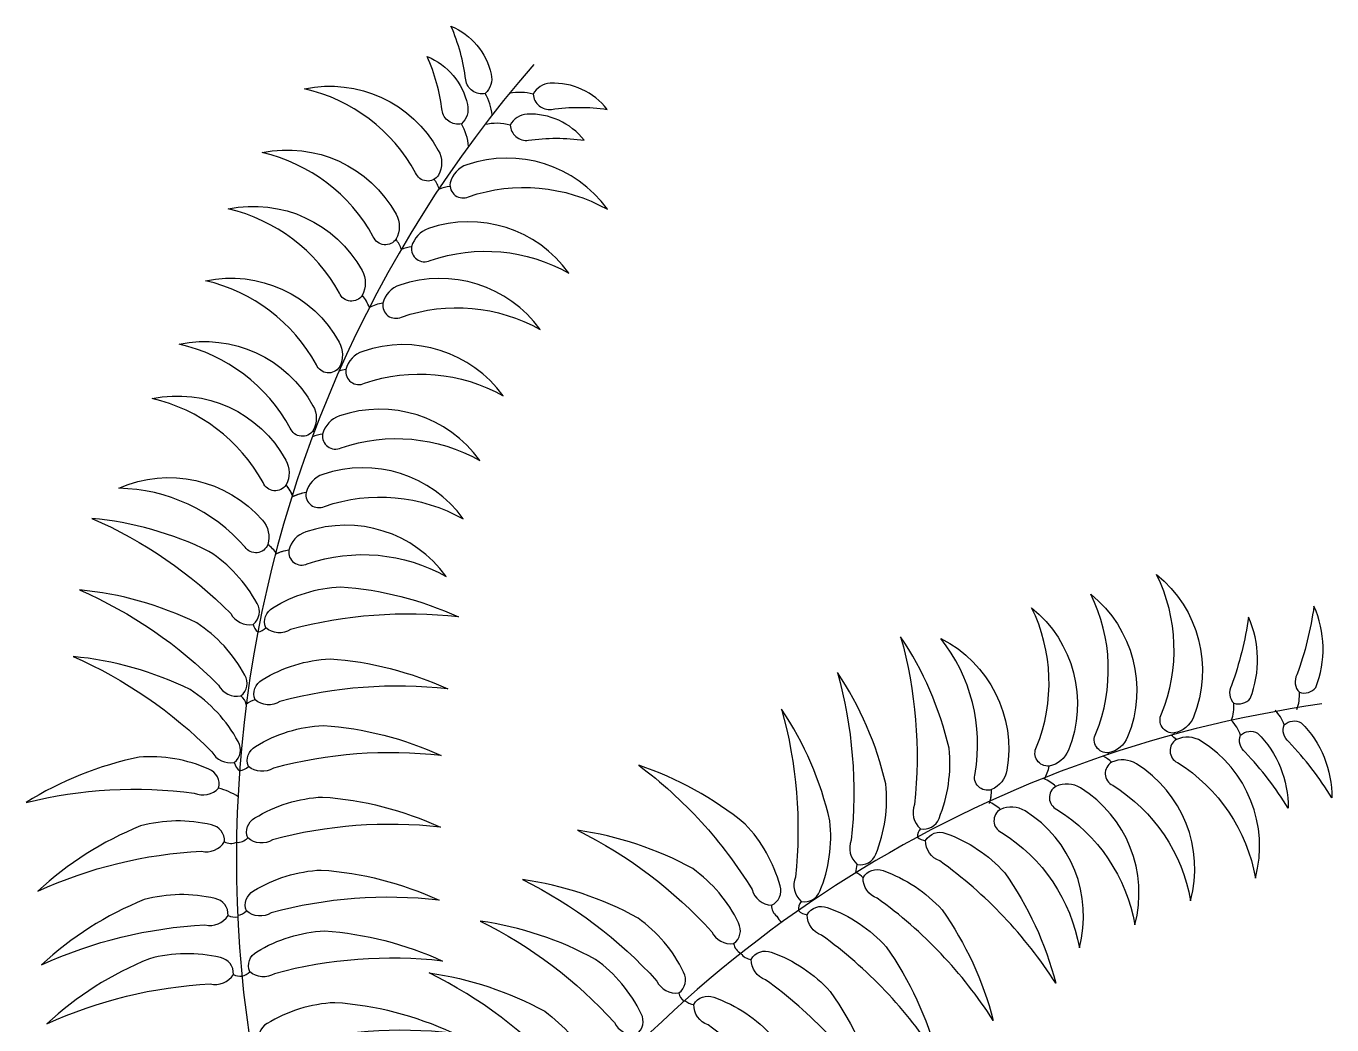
# Model space of a CAD drawing. Extents: x 2.67 to 3.81, y 5.91 to 7.35.
# Drawn here: x 3.111 to 3.784, y 6.836 to 7.351 of the extents above; entities that cross this region are included whole.
import ezdxf

# ---------------------------------------------------------------- set-up
doc = ezdxf.new("R2010")
doc.units = 0
doc.header["$MEASUREMENT"] = 0
doc.layers.add('VEGET', color=2, linetype='CONTINUOUS')
doc.layers.add('VEGET-I', color=1, linetype='CONTINUOUS')

msp = doc.modelspace()

# ---------------------------------------------------------------- linework, layer by layer
at = {"layer": 'VEGET'}
for points in [[(3.35084, 7.32634, -0.267298), (3.34773, 7.3164, -0.433788), (3.3377, 7.32338, 0.072899), (3.33009, 7.35114, -0.244266)], [(3.3386, 7.31065, -0.267298), (3.33549, 7.30071, -0.433788), (3.32547, 7.3077, 0.072899), (3.31785, 7.33545, -0.244266)], [(3.25456, 7.3188, -0.329965), (3.32355, 7.28706, -0.255249), (3.32365, 7.27426, -0.604197), (3.31184, 7.27544, 0.21371)], [(3.38125, 7.32165, 0.267298), (3.37249, 7.31602, 0.433788), (3.38187, 7.3082, -0.072899), (3.41066, 7.3082, 0.244266)], [(3.36936, 7.3057, 0.267298), (3.3606, 7.30007, 0.433788), (3.36998, 7.29225, -0.072899), (3.39877, 7.29225, 0.244266)], [(3.23276, 7.28589, -0.329965), (3.30174, 7.25415, -0.255249), (3.30185, 7.24135, -0.604197), (3.29004, 7.24253, 0.21371)], [(3.41072, 7.25669, 0.329965), (3.33833, 7.27964, 0.255249), (3.32964, 7.27024, 0.604197), (3.33917, 7.26317, -0.21371)], [(3.21524, 7.25683, -0.329965), (3.28423, 7.22509, -0.255249), (3.28433, 7.21229, -0.604197), (3.27252, 7.21348, 0.21371)], [(3.39088, 7.2238, 0.329965), (3.31849, 7.24675, 0.255249), (3.3098, 7.23735, 0.604197), (3.31933, 7.23027, -0.21371)], [(3.20346, 7.21984, -0.329965), (3.27245, 7.1881, -0.255249), (3.27255, 7.1753, -0.604197), (3.26074, 7.17648, 0.21371)], [(3.37603, 7.19464, 0.329965), (3.30364, 7.21758, 0.255249), (3.29495, 7.20818, 0.604197), (3.30449, 7.20111, -0.21371)], [(3.18994, 7.18712, -0.329965), (3.25893, 7.15538, -0.255249), (3.25903, 7.14258, -0.604197), (3.24722, 7.14377, 0.21371)], [(3.35698, 7.16046, 0.329965), (3.28459, 7.1834, 0.255249), (3.2759, 7.174, 0.604197), (3.28543, 7.16693, -0.21371)], [(3.17596, 7.15906, -0.329965), (3.24495, 7.12732, -0.255249), (3.24505, 7.11452, -0.604197), (3.23324, 7.1157, 0.21371)], [(3.34497, 7.12716, 0.329965), (3.27258, 7.15011, 0.255249), (3.26389, 7.14071, 0.604197), (3.27342, 7.13363, -0.21371)], [(3.15873, 7.11276, -0.329965), (3.23286, 7.09628, -0.255249), (3.23566, 7.08379, -0.604197), (3.22387, 7.08245, 0.21371)], [(3.33642, 7.09699, 0.329965), (3.26403, 7.11994, 0.255249), (3.25534, 7.11054, 0.604197), (3.26488, 7.10347, -0.21371)], [(3.2301, 7.05338, 0.125095), (3.20529, 7.08026, 0.090715), (3.14491, 7.09728, -0.094652), (3.21652, 7.0482, 0.322363), (3.2281, 7.0426, 0.376832)], [(3.32756, 7.06733, 0.329965), (3.25517, 7.09028, 0.255249), (3.24648, 7.08088, 0.604197), (3.25601, 7.0738, -0.21371)], [(3.32756, 7.06733, 0.329965), (3.25517, 7.09028, 0.255249), (3.24648, 7.08088, 0.604197), (3.25601, 7.0738, -0.21371)], [(3.69395, 7.06828, -0.329965), (3.71292, 6.99475, -0.255249), (3.70306, 6.98658, -0.604197), (3.69651, 6.99648, 0.21371)], [(3.22377, 7.01646, 0.125095), (3.19896, 7.04334, 0.090715), (3.13859, 7.06036, -0.094652), (3.21019, 7.01128, 0.322363), (3.22177, 7.00568, 0.376832)], [(3.23824, 7.05119, -0.125095), (3.27318, 7.06199, -0.090715), (3.33395, 7.04641, 0.094652), (3.24738, 7.03989, -0.322363), (3.23456, 7.04086, -0.376832)], [(3.66004, 7.0581, -0.329965), (3.67901, 6.98456, -0.255249), (3.66915, 6.9764, -0.604197), (3.66261, 6.9863, 0.21371)], [(3.62946, 7.05121, -0.329965), (3.64843, 6.97768, -0.255249), (3.63857, 6.96951, -0.604197), (3.63203, 6.97941, 0.21371)], [(3.76632, 7.01664, 0.335845), (3.76757, 7.00757, 0.312257), (3.77602, 7.01007, 0.201349), (3.77508, 7.05198, -0.052638)], [(3.73253, 7.01101, 0.335845), (3.73378, 7.00194, 0.312257), (3.74223, 7.00445, 0.201349), (3.74129, 7.04635, -0.052638)], [(3.58173, 6.94248, 0.125095), (3.58689, 6.97869, 0.090715), (3.56195, 7.03625, -0.094652), (3.56913, 6.94973, 0.322363), (3.57211, 6.93722, 0.376832)], [(3.58268, 7.03532, -0.329965), (3.61673, 6.96744, -0.255249), (3.60881, 6.95738, -0.604197), (3.60033, 6.96568, 0.21371)], [(3.22036, 6.98211, 0.125095), (3.19555, 7.00898, 0.090715), (3.13518, 7.02601, -0.094652), (3.20678, 6.97692, 0.322363), (3.21836, 6.97133, 0.376832)], [(3.23275, 7.01405, -0.125095), (3.2677, 7.02484, -0.090715), (3.32846, 7.00927, 0.094652), (3.24189, 7.00275, -0.322363), (3.22907, 7.00372, -0.376832)], [(3.54911, 6.92407, 0.125095), (3.55427, 6.96028, 0.090715), (3.52933, 7.01784, -0.094652), (3.53651, 6.93132, 0.322363), (3.53949, 6.91881, 0.376832)], [(3.52032, 6.90501, 0.125095), (3.52548, 6.94122, 0.090715), (3.50055, 6.99878, -0.094652), (3.50772, 6.91226, 0.322363), (3.5107, 6.89975, 0.376832)], [(3.22934, 6.97969, -0.125095), (3.26429, 6.99049, -0.090715), (3.32505, 6.97491, 0.094652), (3.23848, 6.96839, -0.322363), (3.22566, 6.96936, -0.376832)], [(3.76219, 6.982, -0.335845), (3.75973, 6.99081, -0.312257), (3.76847, 6.99188, -0.201349), (3.78431, 6.95308, 0.052638)], [(3.74488, 6.91176, 0.329965), (3.71694, 6.98237, 0.255249), (3.70417, 6.98317, 0.604197), (3.70471, 6.97131, -0.21371)], [(3.73967, 6.97668, -0.335845), (3.7372, 6.9855, -0.312257), (3.74595, 6.98657, -0.201349), (3.76179, 6.94777, 0.052638)], [(3.20528, 6.96793, 0.125095), (3.16922, 6.97407, 0.090715), (3.111, 6.9507, -0.094652), (3.19768, 6.95553, 0.322363), (3.21027, 6.95817, 0.376832)], [(3.4998, 6.90775, 0.125095), (3.48178, 6.93959, 0.090715), (3.4269, 6.96996, -0.094652), (3.48539, 6.90581, 0.322363), (3.49538, 6.89771, 0.376832)], [(3.71148, 6.90003, 0.329965), (3.68354, 6.97065, 0.255249), (3.67076, 6.97145, 0.604197), (3.6713, 6.95959, -0.21371)], [(3.68269, 6.8876, 0.329965), (3.65476, 6.95822, 0.255249), (3.64198, 6.95902, 0.604197), (3.64252, 6.94716, -0.21371)], [(3.22894, 6.94276, -0.125095), (3.26389, 6.95356, -0.090715), (3.32466, 6.93798, 0.094652), (3.23809, 6.93146, -0.322363), (3.22526, 6.93243, -0.376832)], [(3.6541, 6.87574, 0.329965), (3.62616, 6.94635, 0.255249), (3.61339, 6.94715, 0.604197), (3.61393, 6.93529, -0.21371)], [(3.6541, 6.87574, 0.329965), (3.62616, 6.94635, 0.255249), (3.61339, 6.94715, 0.604197), (3.61393, 6.93529, -0.21371)], [(3.20656, 6.9392, 0.125095), (3.16998, 6.93863, 0.090715), (3.11704, 6.90499, -0.094652), (3.20136, 6.92563, 0.322363), (3.21326, 6.93053, 0.376832)], [(3.47834, 6.88862, 0.125095), (3.45479, 6.91661, 0.090715), (3.39527, 6.9364, -0.094652), (3.46453, 6.88406, 0.322363), (3.47584, 6.87794, 0.376832)], [(3.58517, 6.93479, -0.125095), (3.61561, 6.91452, -0.090715), (3.64192, 6.85757, 0.094652), (3.58218, 6.92057, -0.322363), (3.57484, 6.93112, -0.376832)], [(3.22827, 6.90512, -0.125095), (3.26322, 6.91591, -0.090715), (3.32398, 6.90034, 0.094652), (3.23741, 6.89382, -0.322363), (3.22459, 6.89479, -0.376832)], [(3.5529, 6.91559, -0.125095), (3.58335, 6.89531, -0.090715), (3.60966, 6.83836, 0.094652), (3.54992, 6.90136, -0.322363), (3.54257, 6.91191, -0.376832)], [(3.45006, 6.86317, 0.125095), (3.42652, 6.89116, 0.090715), (3.36699, 6.91095, -0.094652), (3.43626, 6.85861, 0.322363), (3.44757, 6.85249, 0.376832)], [(3.20843, 6.90121, 0.125095), (3.17185, 6.90064, 0.090715), (3.11891, 6.86699, -0.094652), (3.20323, 6.88763, 0.322363), (3.21513, 6.89253, 0.376832)], [(3.52412, 6.89653, -0.125095), (3.55456, 6.87625, -0.090715), (3.58087, 6.81931, 0.094652), (3.52113, 6.8823, -0.322363), (3.51379, 6.89286, -0.376832)], [(3.42817, 6.8418, 0.125095), (3.40463, 6.86979, 0.090715), (3.3451, 6.88958, -0.094652), (3.41437, 6.83725, 0.322363), (3.42568, 6.83112, 0.376832)], [(3.22996, 6.87373, -0.125095), (3.26491, 6.88452, -0.090715), (3.32568, 6.86895, 0.094652), (3.2391, 6.86243, -0.322363), (3.22628, 6.8634, -0.376832)], [(3.21117, 6.87074, 0.125095), (3.17459, 6.87017, 0.090715), (3.12165, 6.83653, -0.094652), (3.20597, 6.85716, 0.322363), (3.21787, 6.86206, 0.376832)], [(3.49524, 6.87351, -0.125095), (3.52568, 6.85323, -0.090715), (3.55199, 6.79628, 0.094652), (3.49225, 6.85928, -0.322363), (3.48491, 6.86984, -0.376832)], [(3.39948, 6.80437, -0.322363), (3.38818, 6.81049, 0.094652), (3.31891, 6.86283, -0.090715), (3.37844, 6.84303, -0.125095), (3.40198, 6.81504, -0.376832)], [(3.46563, 6.85025, -0.125095), (3.49607, 6.82998, -0.090715), (3.52238, 6.77303, 0.094652), (3.46264, 6.83603, -0.322363), (3.4553, 6.84658, -0.376832)], [(3.23156, 6.82637, 0.322363), (3.24438, 6.82539, -0.094652), (3.33095, 6.83192, 0.090715), (3.27018, 6.84749, 0.125095), (3.23523, 6.83669, 0.376832)]]:
    msp.add_lwpolyline(points, format="xyb", close=True, dxfattribs=at)
at = {"layer": 'VEGET-I'}
for centre, radius, start, end in [((3.84395, 6.92142), 0.62454, 138.97621, 208.06328), ((3.3244, 7.30267), 0.02706, 5.64374, 30.47484), ((3.36542, 7.28989), 0.02706, 74.86519, 101.12289), ((3.31217, 7.28699), 0.02706, 4.59713, 30.47484), ((3.35353, 7.27395), 0.02706, 74.86519, 102.95191), ((3.30458, 7.25988), 0.02079, 20.08131, 36.10422), ((3.33203, 7.24779), 0.02079, 96.71242, 112.41647), ((3.28503, 7.22881), 0.02079, 20.08131, 36.53083), ((3.31248, 7.21673), 0.02079, 97.4204, 112.41647), ((3.26847, 7.19885), 0.02079, 20.08131, 40.28709), ((3.29764, 7.18757), 0.02079, 97.4204, 117.62618), ((3.27858, 7.15339), 0.02079, 97.4204, 107.24003), ((3.27858, 7.15339), 0.02079, 97.4204, 107.24003), ((3.25669, 7.16185), 0.02079, 38.08539, 40.28709), ((3.26657, 7.12009), 0.02079, 97.4204, 112.41647), ((3.26657, 7.12009), 0.02079, 97.4204, 112.41647), ((3.24317, 7.12914), 0.02079, 37.77193, 40.28709), ((3.24317, 7.12914), 0.02079, 37.77193, 40.28709), ((3.22919, 7.10108), 0.02079, 20.819, 40.28709), ((3.22919, 7.10108), 0.02079, 20.08131, 40.28709), ((3.25803, 7.08992), 0.02079, 97.4204, 117.62618), ((3.25803, 7.08992), 0.02079, 97.4204, 116.8885), ((3.22299, 7.0673), 0.02079, 34.26066, 52.45728), ((3.24917, 7.06026), 0.02079, 97.4204, 117.62618), ((3.24917, 7.06026), 0.02079, 97.4204, 115.61702), ((3.2351, 7.04423), 0.00719, 193.10877, 230.31464), ((3.22932, 7.04579), 0.00719, 279.56304, 316.76891), ((3.21716, 6.99972), 0.00754, 12.1557, 52.28695), ((3.23228, 6.99222), 0.01194, 105.61353, 130.46475), ((3.74572, 7.00617), 0.02189, 340.15116, 3.68494), ((3.86716, 6.38324), 0.62454, 98.10018, 146.0996), ((3.71193, 7.00054), 0.02189, 340.15116, 3.68494), ((3.73913, 6.98339), 0.02189, 19.80835, 43.34214), ((3.7166, 6.97808), 0.02189, 19.80835, 43.34214), ((3.68988, 6.96806), 0.02079, 46.59224, 56.41186), ((3.68988, 6.96806), 0.02079, 46.59224, 56.41186), ((3.68262, 6.99038), 0.02079, 347.25722, 349.45892), ((3.64871, 6.9802), 0.02079, 346.94377, 349.45892), ((3.64871, 6.9802), 0.02079, 346.94377, 349.45892), ((3.22537, 6.97296), 0.00719, 193.10877, 234.07288), ((3.22042, 6.97429), 0.00719, 275.8048, 316.76891), ((3.61813, 6.97331), 0.02079, 329.25314, 349.45892), ((3.61813, 6.97331), 0.02079, 329.25314, 349.45892), ((3.65648, 6.95634), 0.02079, 46.59224, 61.5883), ((3.65648, 6.95634), 0.02079, 46.59224, 61.5883), ((3.62769, 6.94391), 0.02079, 46.59224, 66.79802), ((3.62769, 6.94391), 0.02079, 46.59224, 66.79802), ((3.1998, 6.92036), 0.03923, 58.59004, 74.5204), ((3.58803, 6.95678), 0.02079, 341.42333, 1.62911), ((3.58803, 6.95678), 0.02079, 345.40807, 1.62911), ((3.5991, 6.93204), 0.02079, 46.59224, 66.79802), ((3.5991, 6.93204), 0.02079, 46.59224, 66.79802), ((3.57779, 6.93282), 0.00719, 142.2806, 179.48648), ((3.21671, 6.93683), 0.00719, 241.29119, 292.53172), ((3.22003, 6.93736), 0.00719, 265.52838, 316.76891), ((3.57535, 6.93829), 0.00719, 228.73487, 265.94075), ((3.459, 6.92746), 0.08095, 350.84235, 353.86712), ((3.5351, 6.90549), 0.00986, 40.68286, 67.19771), ((3.21935, 6.89972), 0.00719, 275.8048, 316.76891), ((3.50257, 6.8977), 0.00719, 179.89739, 231.13793), ((3.51639, 6.89535), 0.00719, 142.2806, 183.24471), ((3.51429, 6.90003), 0.00719, 224.97663, 265.94075), ((3.21858, 6.89884), 0.00719, 241.29119, 282.2553), ((3.50462, 6.89504), 0.00719, 204.13459, 237.21859), ((3.48291, 6.87925), 0.00719, 190.46302, 241.70355), ((3.48541, 6.87701), 0.00719, 214.70021, 265.94075), ((3.22132, 6.86837), 0.00719, 241.29119, 277.91431), ((3.22104, 6.86833), 0.00719, 280.14579, 316.76891), ((3.45464, 6.8538), 0.00719, 190.46302, 231.42714), ((3.4558, 6.85375), 0.00719, 224.97663, 265.94075)]:
    msp.add_arc(centre, radius, start, end, dxfattribs=at)

doc.saveas('drawing.dxf')
